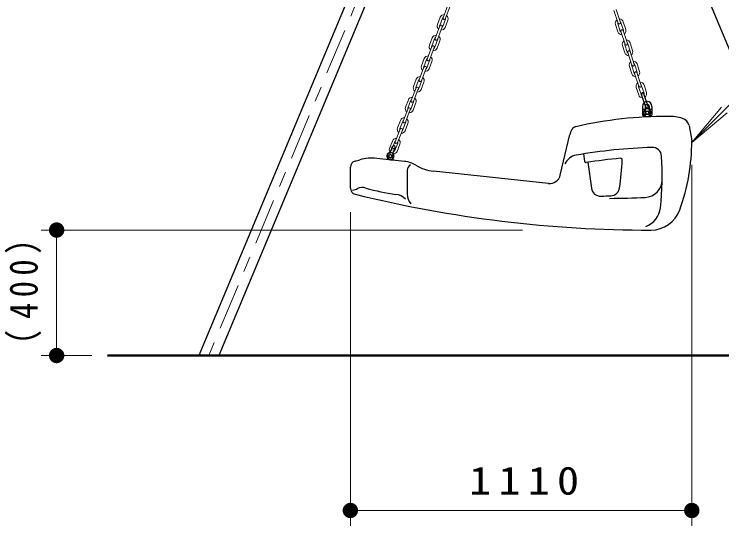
# Model space of a CAD drawing. Units: millimetres on the paper, scale 1:50. Extents: x -385 to 0, y -5 to 267.
# Drawn here: x -204.61 to -158.6, y 35.65 to 68.95 of the extents above; entities that cross this region are included whole.
import ezdxf

# ---------------------------------------------------------------- set-up
doc = ezdxf.new("R2010")
doc.units = ezdxf.units.MM
doc.linetypes.add('USER1', pattern=[4.5, 2.5, -2])
doc.linetypes.add('USER2', pattern=[6, 3, -1, 1, -1])
doc.layers.add('LY_1', color=7, linetype='Continuous', lineweight=13)
doc.styles.add('ＭＳ ゴシック', font='')
doc.styles.get('ＭＳ ゴシック').set_extended_font_data('MS Gothic')

# ---------------------------------------------------------------- blocks, each defined once
blk = doc.blocks.new('filled_dot')
at = {"color": 0, "linetype": 'Continuous', "lineweight": -2, "const_width": 1.25}
blk.add_lwpolyline([(-0.625, 0, 1), (0.625, 0, 1)], format="xyb", close=True, dxfattribs=at)

msp = doc.modelspace()

# ---------------------------------------------------------------- linework, layer by layer
at = {"layer": 'LY_1', "linetype": 'USER2'}
msp.add_line((-171.553, 95.571), (-191.959, 46.736), dxfattribs=at)
at = {"layer": 'LY_1', "lineweight": 25}
for p, q in [((-172.597, 94.641), (-192.615, 46.736)), ((-171.474, 94.189), (-191.304, 46.736)), ((-169.632, 94.189), (-149.802, 46.736)), ((-163.549, 62.886), (-163.824, 63.722)), ((-163.397, 62.936), (-163.672, 63.772)), ((-163.764, 62.948), (-163.764, 62.365)), ((-163.584, 62.948), (-163.584, 62.365)), ((-163.584, 62.638), (-163.324, 62.638)), ((-163.324, 62.948), (-163.324, 62.365)), ((-163.144, 62.948), (-163.144, 62.365)), ((-163.694, 62.251), (-163.694, 62.298)), ((-163.694, 62.298), (-163.214, 62.298)), ((-163.584, 62.438), (-163.324, 62.438)), ((-163.554, 62.32), (-163.554, 62.298)), ((-163.354, 62.32), (-163.354, 62.298)), ((-163.214, 62.298), (-163.214, 62.275)), ((-160.729, 61.691), (-160.554, 60.698)), ((-169.103, 58.479), (-168.48, 61.117)), ((-180.161, 59.937), (-180.011, 60.327)), ((-179.993, 59.872), (-179.843, 60.262)), ((-167.606, 59.853), (-167.537, 59.375)), ((-179.244, 59.368), (-181.036, 59.562)), ((-180.254, 59.488), (-180.254, 59.477)), ((-180.154, 59.466), (-179.914, 59.466)), ((-180.054, 59.488), (-180.054, 59.466)), ((-179.914, 59.466), (-179.914, 59.44)), ((-182.754, 57.618), (-182.754, 58.994)), ((-167.325, 59.306), (-167.081, 57.617)), ((-179.064, 58.788), (-179.064, 57.229)), ((-169.883, 57.927), (-177.355, 58.735))]:
    msp.add_line(p, q, dxfattribs=at)
at = {"layer": 'LY_1'}
for p, q in [((-176.729, 68.704), (-176.412, 69.525)), ((-176.58, 68.646), (-176.263, 69.467)), ((-165.346, 68.358), (-165.621, 69.195)), ((-165.194, 68.408), (-165.468, 69.244)), ((-177.094, 68.271), (-176.911, 68.747)), ((-176.945, 68.214), (-176.761, 68.689)), ((-176.749, 68.138), (-176.566, 68.614)), ((-152.327, 68.829), (-160.554, 60.602)), ((-177.248, 67.36), (-176.931, 68.181)), ((-177.098, 67.303), (-176.782, 68.124)), ((-176.6, 68.08), (-176.416, 68.556)), ((-165.355, 67.792), (-165.514, 68.277)), ((-165.203, 67.842), (-165.362, 68.327)), ((-165.003, 67.908), (-165.162, 68.392)), ((-164.851, 67.958), (-165.01, 68.442)), ((-164.897, 66.99), (-165.171, 67.826)), ((-164.745, 67.04), (-165.019, 67.876)), ((-177.613, 66.928), (-177.429, 67.404)), ((-177.464, 66.87), (-177.28, 67.346)), ((-177.268, 66.795), (-177.084, 67.27)), ((-177.119, 66.737), (-176.935, 67.213)), ((-177.766, 66.017), (-177.449, 66.838)), ((-177.617, 65.959), (-177.3, 66.78)), ((-164.906, 66.424), (-165.065, 66.909)), ((-164.754, 66.474), (-164.913, 66.959)), ((-164.554, 66.54), (-164.713, 67.024)), ((-164.402, 66.59), (-164.561, 67.074)), ((-164.448, 65.622), (-164.722, 66.458)), ((-164.296, 65.672), (-164.57, 66.508)), ((-178.132, 65.584), (-177.948, 66.06)), ((-177.982, 65.527), (-177.799, 66.003)), ((-177.786, 65.451), (-177.603, 65.927)), ((-177.637, 65.394), (-177.453, 65.869)), ((-178.285, 64.674), (-177.968, 65.495)), ((-178.136, 64.616), (-177.819, 65.437)), ((-164.457, 65.056), (-164.616, 65.541)), ((-164.305, 65.106), (-164.464, 65.591)), ((-164.105, 65.172), (-164.264, 65.656)), ((-163.953, 65.221), (-164.112, 65.706)), ((-163.999, 64.254), (-164.273, 65.09)), ((-163.847, 64.304), (-164.121, 65.14)), ((-178.65, 64.241), (-178.467, 64.717)), ((-178.501, 64.183), (-178.317, 64.659)), ((-178.305, 64.108), (-178.121, 64.584)), ((-178.156, 64.05), (-177.972, 64.526)), ((-178.804, 63.33), (-178.487, 64.151)), ((-178.654, 63.273), (-178.337, 64.094)), ((-164.007, 63.688), (-164.167, 64.173)), ((-163.855, 63.738), (-164.014, 64.222)), ((-163.656, 63.803), (-163.815, 64.288)), ((-163.504, 63.853), (-163.663, 64.338)), ((-179.169, 62.898), (-178.985, 63.373)), ((-179.019, 62.84), (-178.836, 63.316)), ((-178.824, 62.764), (-178.64, 63.24)), ((-178.674, 62.707), (-178.491, 63.183)), ((-179.322, 61.987), (-179.005, 62.808)), ((-179.173, 61.929), (-178.856, 62.75)), ((-160.554, 60.602), (-158.626, 62.9)), ((-160.554, 60.602), (-158.256, 62.53)), ((-179.687, 61.554), (-179.504, 62.03)), ((-179.538, 61.497), (-179.354, 61.972)), ((-179.342, 61.421), (-179.159, 61.897)), ((-179.193, 61.363), (-179.009, 61.839)), ((-179.841, 60.643), (-179.524, 61.464)), ((-179.691, 60.586), (-179.375, 61.407)), ((-180.206, 60.211), (-180.022, 60.687)), ((-180.057, 60.153), (-179.873, 60.629)), ((-179.861, 60.078), (-179.677, 60.553)), ((-179.711, 60.02), (-179.528, 60.496)), ((-160.554, 59.152), (-160.554, 35.652)), ((-182.754, 56.072), (-182.754, 35.652)), ((-171.554, 54.898), (-202.852, 54.898)), ((-201.852, 46.736), (-201.852, 54.898)), ((-199.553, 46.736), (-202.852, 46.736)), ((-160.554, 36.652), (-182.754, 36.652))]:
    msp.add_line(p, q, dxfattribs=at)
at = {"layer": 'LY_1', "lineweight": 50}
msp.add_line((-198.553, 46.736), (-138.797, 46.736), dxfattribs=at)
at = {"layer": 'LY_1', "lineweight": 25}
for centre in [(-163.454, 62.538), (-180.154, 59.706)]:
    msp.add_circle(centre, 0.1, dxfattribs=at)
at = {"layer": 'LY_1', "linetype": 'USER1'}
msp.add_circle((-180.154, 59.706), 0.1, dxfattribs=at)
at = {"layer": 'LY_1'}
for centre, radius, start, end in [((-176.664, 68.652), 0.265, 86.4628, 158.8919), ((-176.664, 68.652), 0.105, 118.5243, 158.8919), ((-176.655, 68.675), 0.08, 158.8919, 338.8918), ((-176.664, 68.652), 0.105, 338.8918, 19.2594), ((-176.664, 68.652), 0.265, 338.8918, 51.3209), ((-165.262, 68.36), 0.265, 125.7459, 198.175), ((-165.262, 68.36), 0.265, 18.175, 90.604), ((-176.847, 68.176), 0.265, 158.8919, 231.3209), ((-176.847, 68.176), 0.105, 158.8919, 199.2594), ((-176.856, 68.152), 0.08, 338.8918, 158.8919), ((-176.847, 68.176), 0.105, 298.5243, 338.8918), ((-165.262, 68.36), 0.105, 157.8074, 198.175), ((-165.27, 68.383), 0.08, 198.175, 18.175), ((-165.262, 68.36), 0.105, 18.175, 58.5426), ((-176.847, 68.176), 0.265, 266.4628, 338.8918), ((-165.103, 67.875), 0.265, 198.175, 270.604), ((-165.103, 67.875), 0.105, 198.175, 238.5426), ((-165.095, 67.851), 0.08, 18.175, 198.175), ((-165.103, 67.875), 0.105, 337.8074, 18.175), ((-165.103, 67.875), 0.265, 305.7459, 18.175), ((-177.182, 67.308), 0.265, 86.4628, 158.8919), ((-177.182, 67.308), 0.105, 118.5243, 158.8919), ((-177.173, 67.332), 0.08, 158.8919, 338.8918), ((-177.182, 67.308), 0.105, 338.8918, 19.2594), ((-177.182, 67.308), 0.265, 338.8918, 51.3209), ((-164.813, 66.992), 0.265, 125.7459, 198.175), ((-164.813, 66.992), 0.265, 18.175, 90.604), ((-177.366, 66.832), 0.265, 158.8919, 231.3209), ((-177.366, 66.832), 0.105, 158.8919, 199.2594), ((-177.375, 66.809), 0.08, 338.8918, 158.8919), ((-177.366, 66.832), 0.265, 266.4628, 338.8918), ((-177.366, 66.832), 0.105, 298.5243, 338.8918), ((-164.813, 66.992), 0.105, 157.8074, 198.175), ((-164.821, 67.015), 0.08, 198.175, 18.175), ((-164.813, 66.992), 0.105, 18.175, 58.5426), ((-164.654, 66.507), 0.265, 198.175, 270.604), ((-164.654, 66.507), 0.105, 198.175, 238.5426), ((-164.646, 66.483), 0.08, 18.175, 198.175), ((-164.654, 66.507), 0.105, 337.8074, 18.175), ((-164.654, 66.507), 0.265, 305.7459, 18.175), ((-177.701, 65.965), 0.265, 86.4628, 158.8919), ((-177.701, 65.965), 0.105, 118.5243, 158.8919), ((-177.692, 65.988), 0.08, 158.8919, 338.8918), ((-177.701, 65.965), 0.105, 338.8918, 19.2594), ((-177.701, 65.965), 0.265, 338.8918, 51.3209), ((-164.364, 65.623), 0.265, 125.7459, 198.175), ((-164.364, 65.623), 0.265, 18.175, 90.604), ((-177.884, 65.489), 0.265, 158.8919, 231.3209), ((-177.884, 65.489), 0.105, 158.8919, 199.2594), ((-177.893, 65.466), 0.08, 338.8918, 158.8919), ((-177.884, 65.489), 0.265, 266.4628, 338.8918), ((-177.884, 65.489), 0.105, 298.5243, 338.8918), ((-164.364, 65.623), 0.105, 157.8074, 198.175), ((-164.372, 65.647), 0.08, 198.175, 18.175), ((-164.364, 65.623), 0.105, 18.175, 58.5426), ((-178.219, 64.621), 0.265, 86.4628, 158.8919), ((-164.205, 65.139), 0.265, 198.175, 270.604), ((-164.205, 65.139), 0.105, 198.175, 238.5426), ((-164.197, 65.115), 0.08, 18.175, 198.175), ((-164.205, 65.139), 0.105, 337.8074, 18.175), ((-164.205, 65.139), 0.265, 305.7459, 18.175), ((-178.219, 64.621), 0.105, 118.5243, 158.8919), ((-178.21, 64.645), 0.08, 158.8919, 338.8918), ((-178.219, 64.621), 0.105, 338.8918, 19.2594), ((-178.219, 64.621), 0.265, 338.8918, 51.3209), ((-163.915, 64.255), 0.265, 125.7459, 198.175), ((-163.915, 64.255), 0.265, 18.175, 90.604), ((-178.403, 64.146), 0.265, 158.8919, 231.3209), ((-178.403, 64.146), 0.105, 158.8919, 199.2594), ((-178.412, 64.122), 0.08, 338.8918, 158.8919), ((-178.403, 64.146), 0.265, 266.4628, 338.8918), ((-178.403, 64.146), 0.105, 298.5243, 338.8918), ((-163.915, 64.255), 0.105, 157.8074, 198.175), ((-163.923, 64.279), 0.08, 198.175, 18.175), ((-163.915, 64.255), 0.105, 18.175, 58.5426), ((-178.738, 63.278), 0.265, 86.4628, 158.8919), ((-163.756, 63.771), 0.265, 198.175, 270.604), ((-163.756, 63.771), 0.105, 198.175, 238.5426), ((-163.756, 63.771), 0.105, 337.8074, 18.175), ((-163.756, 63.771), 0.265, 305.7459, 18.175), ((-178.738, 63.278), 0.105, 118.5243, 158.8919), ((-178.729, 63.301), 0.08, 158.8919, 338.8918), ((-178.738, 63.278), 0.105, 338.8918, 19.2594), ((-178.738, 63.278), 0.265, 338.8918, 51.3209), ((-178.922, 62.802), 0.265, 158.8919, 231.3209), ((-178.922, 62.802), 0.105, 158.8919, 199.2594), ((-178.931, 62.779), 0.08, 338.8918, 158.8919), ((-178.922, 62.802), 0.265, 266.4628, 338.8918), ((-178.922, 62.802), 0.105, 298.5243, 338.8918), ((-179.256, 61.935), 0.265, 86.4628, 158.8919), ((-179.256, 61.935), 0.265, 338.8918, 51.3209), ((-179.256, 61.935), 0.105, 118.5243, 158.8919), ((-179.247, 61.958), 0.08, 158.8919, 338.8918), ((-179.256, 61.935), 0.105, 338.8918, 19.2594), ((-179.44, 61.459), 0.265, 158.8919, 231.3209), ((-179.44, 61.459), 0.105, 158.8919, 199.2594), ((-179.449, 61.436), 0.08, 338.8918, 158.8919), ((-179.44, 61.459), 0.265, 266.4628, 338.8918), ((-179.44, 61.459), 0.105, 298.5243, 338.8918), ((-179.775, 60.591), 0.265, 86.4628, 158.8919), ((-179.775, 60.591), 0.265, 338.8918, 51.3209), ((-179.775, 60.591), 0.105, 118.5243, 158.8919), ((-179.766, 60.615), 0.08, 158.8919, 338.8918), ((-179.775, 60.591), 0.105, 338.8918, 19.2594), ((-179.959, 60.116), 0.265, 158.8919, 231.3209), ((-179.959, 60.116), 0.105, 158.8919, 199.2594), ((-179.959, 60.116), 0.265, 266.4628, 338.8918), ((-179.959, 60.116), 0.105, 298.5243, 338.8918)]:
    msp.add_arc(centre, radius, start, end, dxfattribs=at)
at = {"layer": 'LY_1', "lineweight": 25}
for centre, radius, start, end in [((-163.748, 63.747), 0.08, 18.175, 198.175), ((-163.454, 62.948), 0.31, 0, 180), ((-163.454, 62.948), 0.13, 0, 180), ((-163.674, 62.574), 0.165, 56.8412, 123.1588), ((-163.454, 62.538), 0.24, 294.6243, 245.3757), ((-163.473, 62.911), 0.08, 198.175, 18.175), ((-163.234, 62.574), 0.165, 56.8412, 123.1588), ((-162.096, 35.174), 27.124, 90, 102.7807), ((-163.674, 62.503), 0.165, 236.8412, 303.1588), ((-163.234, 62.503), 0.165, 236.8412, 303.1588), ((-162.096, 58.937), 3.361, 73.6722, 90), ((-161.32, 61.587), 0.6, 10.0164, 73.6722), ((-167.286, 60.835), 1.227, 150.9447, 167.9954), ((-168.008, 61.236), 0.4, 102.7807, 150.9447), ((-179.927, 60.294), 0.09, 338.8918, 158.8919), ((-161.883, 23.64), 36.66, 91.9618, 99.7214), ((-163.117, 59.679), 0.6, 3.4007, 91.9618), ((-173.809, 60.698), 13.255, 340.267, 0), ((-180.154, 59.706), 0.24, 294.6243, 245.3757), ((-180.154, 59.706), 0.2, 104.1263, 33.6574), ((-180.217, 59.959), 0.06, 284.1263, 338.8918), ((-179.938, 59.851), 0.06, 158.8919, 213.6574), ((-182.354, 58.994), 0.4, 103.3313, 180), ((-183.962, 65.78), 6.574, 283.3313, 286.1578), ((-181.342, 56.736), 2.842, 83.8297, 106.1578), ((-179.444, 57.518), 1.861, 59.0925, 83.8297), ((-167.907, 58.803), 0.985, 99.7214, 156.1909), ((-167.438, 59.39), 0.1, 188.2322, 278.8325), ((-161.883, 23.64), 36.079, 95.2542, 98.8325), ((-182.169, 60.162), 17.105, 351.5253, 357.6595), ((-165.178, 59.468), 0.1, 357.6595, 95.2542), ((-182.852, 58.506), 20.369, 353.9377, 3.4007), ((-178.684, 58.788), 0.381, 114.9197, 180), ((-177.055, 61.508), 2.79, 239.0925, 263.8297), ((-169.806, 58.645), 0.722, 263.8297, 346.7086), ((-163.635, 58.169), 1.15, 272.7, 358.9953), ((-182.354, 57.618), 0.4, 180, 256.1769), ((-183.05, 59.362), 1.924, 283.1983, 293.5493), ((-181.962, 56.865), 0.8, 73.9305, 113.5493), ((-177.871, 71.066), 13.979, 253.9305, 262.0804), ((-166.487, 57.703), 0.6, 188.2322, 271.6646), ((-165.844, 57.73), 0.6, 273.0477, 351.5253), ((-163.215, 135.403), 80.505, 256.17689, 270), ((-179.954, 56.096), 1.136, 45.5916, 82.0804), ((-178.147, 57.229), 0.917, 180, 221.9969), ((-167.261, 84.354), 27.262, 271.6646, 273.0477), ((-166.113, 110.716), 53.755, 270.2271, 272.7), ((-164.071, 56.512), 1.482, 290.5949, 353.9377), ((-163.215, 56.898), 2, 270, 340.267)]:
    msp.add_arc(centre, radius, start, end, dxfattribs=at)
at = {"layer": 'LY_1', "linetype": 'USER1'}
msp.add_arc((-179.927, 60.294), 0.09, 158.8919, 338.8918, dxfattribs=at)

# ---------------------------------------------------------------- block references
at = {"layer": 'LY_1', "xscale": 0.4, "yscale": 0.4}
for p, rotation in [((-201.852, 54.898), 270), ((-201.852, 46.736), 90), ((-160.554, 36.652), 180)]:
    msp.add_blockref('filled_dot', p, dxfattribs=dict(at, rotation=rotation))
msp.add_blockref('filled_dot', (-182.754, 36.652), dxfattribs=at)

# ---------------------------------------------------------------- texts
at = {"layer": 'LY_1', "insert": (-202.852, 51.228), "char_height": 1.833, "attachment_point": 8, "rotation": 90, "style": 'ＭＳ ゴシック'}
msp.add_mtext('\\T1.33;\\W0.85;（400）', dxfattribs=at)
at = {"layer": 'LY_1', "insert": (-171.226, 37.652), "char_height": 1.833, "attachment_point": 8, "style": 'ＭＳ ゴシック'}
msp.add_mtext('\\T1.33;\\W1.15;1110', dxfattribs=at)

doc.saveas('drawing.dxf')
